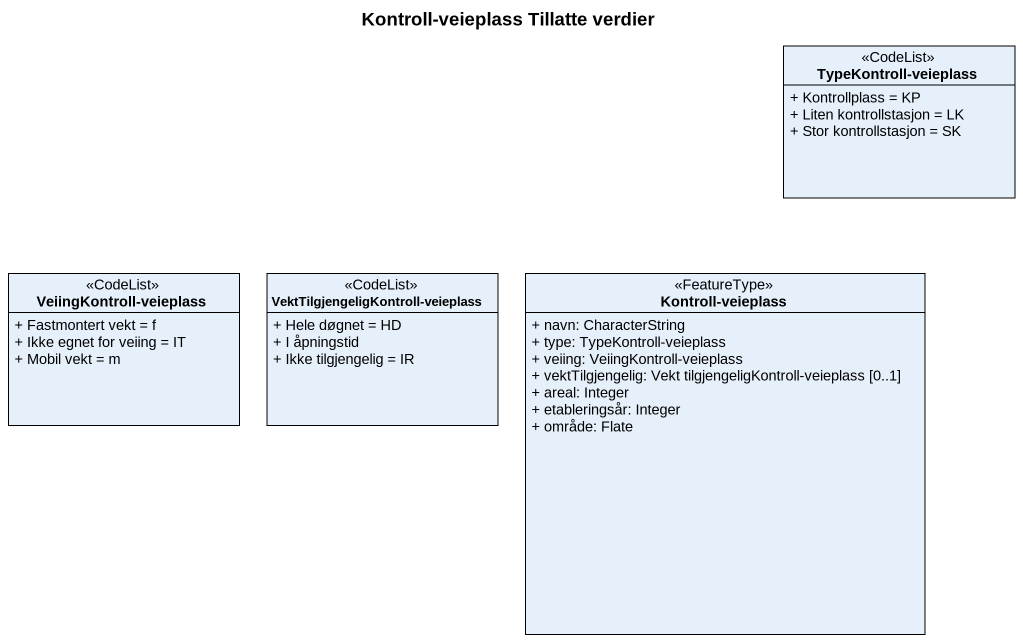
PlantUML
@startuml
title Kontroll-veieplass Tillatte verdier
hide circle
hide empty members
skinparam classAttributeIconSize 0
class "TypeKontroll-veieplass" as TypeKontroll_veieplass <<CodeList>> {
  + Kontrollplass = KP
  + Liten kontrollstasjon = LK
  + Stor kontrollstasjon = SK
}
class "VeiingKontroll-veieplass" as VeiingKontroll_veieplass <<CodeList>> {
  + Fastmontert vekt = f
  + Ikke egnet for veiing = IT
  + Mobil vekt = m
}
class "VektTilgjengeligKontroll-veieplass" as VektTilgjengeligKontroll <<CodeList>> {
  + Hele døgnet = HD
  + I åpningstid
  + Ikke tilgjengelig = IR
}
class "Kontroll-veieplass" as Kontroll_veieplass <<FeatureType>> {
  + navn: CharacterString
  + type: TypeKontroll-veieplass
  + veiing: VeiingKontroll-veieplass
  + vektTilgjengelig: Vekt tilgjengeligKontroll-veieplass [0..1]
  + areal: Integer
  + etableringsår: Integer
  + område: Flate
}
@enduml
